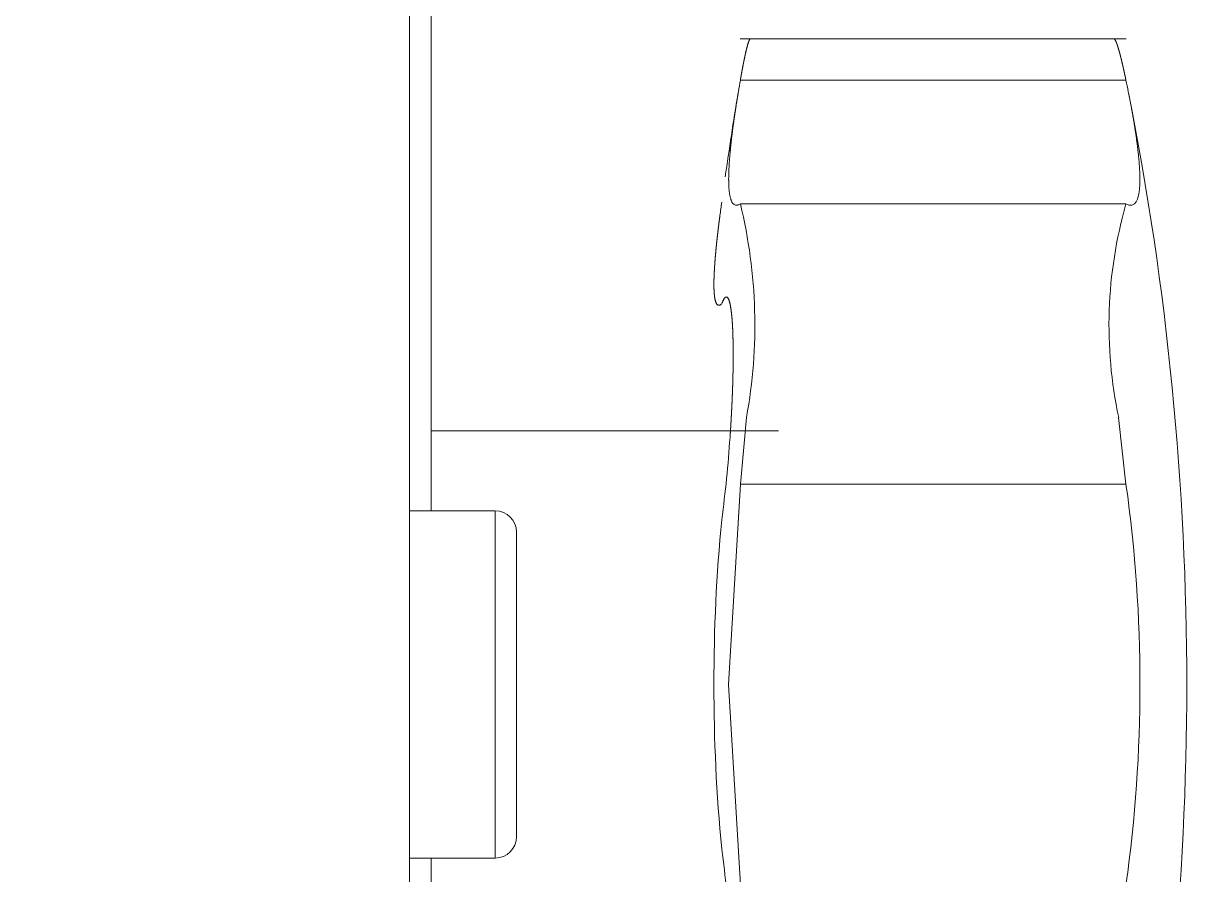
# Model space of a CAD drawing. Header units: millimetres. Extents: x 2179 to 48742, y 3478 to 161002.
# Drawn here: x 23041.54 to 23085.08, y 147825.65 to 147857.54 of the extents above; entities that cross this region are included whole.
import ezdxf

# ---------------------------------------------------------------- set-up
doc = ezdxf.new("R2010")
doc.units = ezdxf.units.MM
doc.layers.add('0-1', color=7, linetype='Continuous', lineweight=9)
doc.layers.add('2966-1_navrh dispozice stroju-HK_02_dwg-1', color=7, linetype='Continuous', lineweight=9, true_color=0x919191)

# ---------------------------------------------------------------- blocks, each defined once
blk = doc.blocks.new('2966-1_navrh dispozice stroju-HK_02_dwg_SE2255-903773-1NP _ stroje')
at = {"layer": '0-1'}
for p, q in [((-9812.67, -986.327), (-9812.67, -1000.772)), ((-9811.129, -986.339), (-9811.129, -1000.77)), ((-9806.494, -986.339), (-9806.494, -1000.77)), ((-9798.002, -999.346), (-9798.002, -1012.346)), ((-9810.621, -1000.856), (-9810.615, -1000.857))]:
    blk.add_line(p, q, dxfattribs=at)
at = {"layer": '0-1', "flags": 128}
for points in [[(-9778.509, -986.612), (-9781.002, -986.339), (-9781.002, -1000.77), (-9788.502, -1001.207), (-9796.002, -1000.77), (-9798.494, -1000.541)], [(-9796.002, -1000.77), (-9796.002, -986.339), (-9798.494, -986.612)]]:
    blk.add_lwpolyline(points, dxfattribs=at)
at = {"layer": '0-1'}
for centre, radius, start, end in [((-9788.502, -1097.796), 113.732, 78.76664, 101.23109), ((-9788.598, -1038.66), 52.843, 89.8961, 98.0546), ((-9788.401, -1038.593), 52.776, 81.9402, 90.1091), ((-9801.473, -1032.582), 47.241, 101.2593, 101.7951), ((-9801.946, -970.386), 16.588, 254.0862, 282.0093), ((-9801.958, -1019.457), 19.23, 79.6234, 103.6452), ((-9801.541, -945.934), 55.668, 260.082, 260.534), ((-9788.502, -867.658), 135.022, 260.57385, 261.90923), ((-9801.016, -1049.185), 48.139, 82.425, 86.1212), ((-9776.096, -1048.103), 47.053, 93.8361, 97.6177), ((-9798.723, -945.658), 56.356, 262.0032, 262.5204), ((-9788.595, -938.669), 63.09, 264.47402, 270.08426), ((-9788.407, -938.72), 63.039, 269.91348, 275.52823)]:
    blk.add_arc(centre, radius, start, end, dxfattribs=at)
for points, knots in [([(-9810.696, -986.251), (-9810.659, -986.243), (-9810.602, -986.232), (-9810.527, -986.217), (-9810.47, -986.206), (-9810.413, -986.195), (-9810.357, -986.185), (-9810.3, -986.174), (-9810.243, -986.163), (-9810.187, -986.153), (-9810.13, -986.142), (-9810.073, -986.132), (-9810.017, -986.121), (-9809.96, -986.111), (-9809.903, -986.101), (-9809.846, -986.091), (-9809.789, -986.081), (-9809.733, -986.071), (-9809.676, -986.062), (-9809.619, -986.052), (-9809.562, -986.042), (-9809.505, -986.033), (-9809.448, -986.024), (-9809.391, -986.015), (-9809.334, -986.006), (-9809.277, -985.997), (-9809.22, -985.988), (-9809.163, -985.979), (-9809.106, -985.971), (-9809.049, -985.963), (-9808.992, -985.954), (-9808.935, -985.946), (-9808.878, -985.938), (-9808.821, -985.931), (-9808.764, -985.923), (-9808.706, -985.916), (-9808.649, -985.909), (-9808.592, -985.902), (-9808.535, -985.895), (-9808.477, -985.888), (-9808.42, -985.882), (-9808.363, -985.875), (-9808.305, -985.87), (-9808.248, -985.864), (-9808.191, -985.858), (-9808.133, -985.853), (-9808.076, -985.848), (-9808.018, -985.844), (-9807.961, -985.839), (-9807.903, -985.835), (-9807.846, -985.832), (-9807.788, -985.828), (-9807.731, -985.825), (-9807.673, -985.823), (-9807.615, -985.821), (-9807.558, -985.819), (-9807.5, -985.818), (-9807.442, -985.818), (-9807.385, -985.818), (-9807.327, -985.819), (-9807.269, -985.82), (-9807.212, -985.822), (-9807.154, -985.825), (-9807.097, -985.83), (-9807.039, -985.835), (-9806.982, -985.841), (-9806.925, -985.849), (-9806.868, -985.859), (-9806.811, -985.87), (-9806.755, -985.884), (-9806.7, -985.901), (-9806.646, -985.922), (-9806.594, -985.947), (-9806.545, -985.978), (-9806.502, -986.016), (-9806.467, -986.062), (-9806.446, -986.117), (-9806.442, -986.175), (-9806.453, -986.252), (-9806.478, -986.304), (-9806.494, -986.339)], [0, 0, 0, 0, 0.025004, 0.037506, 0.050008, 0.06251, 0.075012, 0.087514, 0.100016, 0.112518, 0.12502, 0.137522, 0.150024, 0.162525, 0.175027, 0.187529, 0.200031, 0.212533, 0.225035, 0.237537, 0.250039, 0.262541, 0.275043, 0.287545, 0.300047, 0.312549, 0.325051, 0.337553, 0.350055, 0.362557, 0.375059, 0.387561, 0.400063, 0.412565, 0.425067, 0.437569, 0.450071, 0.462573, 0.475074, 0.487576, 0.500078, 0.51258, 0.525082, 0.537584, 0.550086, 0.562588, 0.57509, 0.587592, 0.600094, 0.612596, 0.625098, 0.6376, 0.650102, 0.662604, 0.675106, 0.687608, 0.70011, 0.712612, 0.725114, 0.737616, 0.750118, 0.76262, 0.775121, 0.787623, 0.800125, 0.812627, 0.825129, 0.83763, 0.850132, 0.862633, 0.875134, 0.887633, 0.90013, 0.912623, 0.925109, 0.937584, 0.950055, 0.962528, 0.97501, 1, 1, 1, 1]), ([(-9811.129, -986.339), (-9811.133, -986.34), (-9811.14, -986.341), (-9811.148, -986.343), (-9811.154, -986.344), (-9811.161, -986.346), (-9811.167, -986.347), (-9811.173, -986.348), (-9811.18, -986.35), (-9811.186, -986.351), (-9811.192, -986.352), (-9811.198, -986.354), (-9811.205, -986.355), (-9811.211, -986.356), (-9811.217, -986.358), (-9811.224, -986.359), (-9811.23, -986.36), (-9811.236, -986.362), (-9811.242, -986.363), (-9811.249, -986.364), (-9811.255, -986.366), (-9811.261, -986.367), (-9811.267, -986.368), (-9811.274, -986.37), (-9811.28, -986.371), (-9811.286, -986.372), (-9811.293, -986.374), (-9811.299, -986.375), (-9811.305, -986.376), (-9811.311, -986.378), (-9811.318, -986.379), (-9811.324, -986.38), (-9811.33, -986.382), (-9811.337, -986.383), (-9811.343, -986.384), (-9811.349, -986.386), (-9811.355, -986.387), (-9811.362, -986.388), (-9811.368, -986.39), (-9811.374, -986.391), (-9811.38, -986.393), (-9811.387, -986.394), (-9811.393, -986.395), (-9811.399, -986.397), (-9811.406, -986.398), (-9811.412, -986.399), (-9811.418, -986.401), (-9811.424, -986.402), (-9811.431, -986.404), (-9811.437, -986.405), (-9811.443, -986.406), (-9811.449, -986.408), (-9811.456, -986.409), (-9811.462, -986.41), (-9811.468, -986.412), (-9811.475, -986.413), (-9811.481, -986.415), (-9811.487, -986.416), (-9811.493, -986.417), (-9811.5, -986.419), (-9811.506, -986.42), (-9811.512, -986.422), (-9811.518, -986.423), (-9811.525, -986.424), (-9811.531, -986.426), (-9811.537, -986.427), (-9811.543, -986.429), (-9811.55, -986.43), (-9811.556, -986.431), (-9811.562, -986.433), (-9811.569, -986.434), (-9811.575, -986.436), (-9811.581, -986.437), (-9811.587, -986.438), (-9811.594, -986.44), (-9811.6, -986.441), (-9811.606, -986.443), (-9811.612, -986.444), (-9811.619, -986.446), (-9811.625, -986.447), (-9811.631, -986.448), (-9811.637, -986.45), (-9811.644, -986.451), (-9811.65, -986.453), (-9811.656, -986.454), (-9811.662, -986.456), (-9811.669, -986.457), (-9811.675, -986.458), (-9811.681, -986.46), (-9811.687, -986.461), (-9811.694, -986.463), (-9811.7, -986.464), (-9811.706, -986.466), (-9811.712, -986.467), (-9811.719, -986.469), (-9811.725, -986.47), (-9811.731, -986.471), (-9811.737, -986.473), (-9811.744, -986.474), (-9811.75, -986.476), (-9811.756, -986.477), (-9811.762, -986.479), (-9811.769, -986.48), (-9811.775, -986.482), (-9811.781, -986.483), (-9811.787, -986.485), (-9811.794, -986.486), (-9811.8, -986.488), (-9811.806, -986.489), (-9811.812, -986.491), (-9811.819, -986.492), (-9811.825, -986.494), (-9811.831, -986.495), (-9811.837, -986.497), (-9811.844, -986.498), (-9811.85, -986.5), (-9811.856, -986.501), (-9811.862, -986.503), (-9811.869, -986.504), (-9811.875, -986.506), (-9811.881, -986.507), (-9811.887, -986.509), (-9811.894, -986.51), (-9811.9, -986.512), (-9811.906, -986.513), (-9811.912, -986.515), (-9811.919, -986.516), (-9811.925, -986.518), (-9811.931, -986.519), (-9811.937, -986.521), (-9811.943, -986.522), (-9811.95, -986.524), (-9811.956, -986.526), (-9811.962, -986.527), (-9811.968, -986.529), (-9811.975, -986.53), (-9811.981, -986.532), (-9811.987, -986.533), (-9811.993, -986.535), (-9812, -986.537), (-9812.006, -986.538), (-9812.012, -986.54), (-9812.018, -986.541), (-9812.024, -986.543), (-9812.031, -986.544), (-9812.037, -986.546), (-9812.043, -986.548), (-9812.049, -986.549), (-9812.056, -986.551), (-9812.062, -986.552), (-9812.068, -986.554), (-9812.074, -986.556), (-9812.08, -986.557), (-9812.087, -986.559), (-9812.093, -986.561), (-9812.099, -986.562), (-9812.105, -986.564), (-9812.111, -986.565), (-9812.118, -986.567), (-9812.124, -986.569), (-9812.13, -986.57), (-9812.136, -986.572), (-9812.142, -986.574), (-9812.149, -986.575), (-9812.155, -986.577), (-9812.161, -986.579), (-9812.167, -986.58), (-9812.173, -986.582), (-9812.18, -986.584), (-9812.186, -986.586), (-9812.192, -986.587), (-9812.198, -986.589), (-9812.204, -986.591), (-9812.211, -986.592), (-9812.217, -986.594), (-9812.223, -986.596), (-9812.229, -986.598), (-9812.235, -986.599), (-9812.241, -986.601), (-9812.248, -986.603), (-9812.254, -986.605), (-9812.26, -986.606), (-9812.266, -986.608), (-9812.272, -986.61), (-9812.278, -986.612), (-9812.285, -986.614), (-9812.291, -986.615), (-9812.297, -986.617), (-9812.303, -986.619), (-9812.309, -986.621), (-9812.315, -986.623), (-9812.322, -986.625), (-9812.328, -986.626), (-9812.334, -986.628), (-9812.34, -986.63), (-9812.346, -986.632), (-9812.352, -986.634), (-9812.358, -986.636), (-9812.365, -986.638), (-9812.371, -986.64), (-9812.377, -986.642), (-9812.383, -986.643), (-9812.389, -986.645), (-9812.395, -986.647), (-9812.401, -986.649), (-9812.407, -986.651), (-9812.413, -986.653), (-9812.42, -986.655), (-9812.426, -986.657), (-9812.432, -986.659), (-9812.438, -986.661), (-9812.444, -986.664), (-9812.45, -986.666), (-9812.456, -986.668), (-9812.462, -986.67), (-9812.468, -986.672), (-9812.474, -986.674), (-9812.48, -986.676), (-9812.486, -986.678), (-9812.492, -986.681), (-9812.498, -986.683), (-9812.504, -986.685), (-9812.51, -986.687), (-9812.516, -986.69), (-9812.522, -986.692), (-9812.528, -986.694), (-9812.534, -986.697), (-9812.54, -986.699), (-9812.546, -986.702), (-9812.552, -986.704), (-9812.558, -986.706), (-9812.564, -986.709), (-9812.57, -986.712), (-9812.576, -986.714), (-9812.581, -986.717), (-9812.587, -986.72), (-9812.593, -986.722), (-9812.599, -986.725), (-9812.605, -986.728), (-9812.61, -986.731), (-9812.616, -986.734), (-9812.622, -986.737), (-9812.627, -986.741), (-9812.633, -986.744), (-9812.638, -986.747), (-9812.643, -986.751), (-9812.648, -986.755), (-9812.653, -986.759), (-9812.658, -986.763), (-9812.662, -986.768), (-9812.667, -986.775), (-9812.67, -986.781), (-9812.67, -986.786)], [0, 0, 0, 0, 0.007937, 0.011905, 0.015873, 0.019842, 0.02381, 0.027779, 0.031747, 0.035715, 0.039684, 0.043652, 0.04762, 0.051589, 0.055557, 0.059526, 0.063494, 0.067462, 0.071431, 0.075399, 0.079367, 0.083336, 0.087304, 0.091272, 0.095241, 0.099209, 0.103178, 0.107146, 0.111114, 0.115083, 0.119051, 0.123019, 0.126988, 0.130956, 0.134925, 0.138893, 0.142861, 0.14683, 0.150798, 0.154766, 0.158735, 0.162703, 0.166671, 0.17064, 0.174608, 0.178577, 0.182545, 0.186513, 0.190482, 0.19445, 0.198418, 0.202387, 0.206355, 0.210323, 0.214292, 0.21826, 0.222229, 0.226197, 0.230165, 0.234134, 0.238102, 0.24207, 0.246039, 0.250007, 0.253976, 0.257944, 0.261912, 0.265881, 0.269849, 0.273817, 0.277786, 0.281754, 0.285722, 0.289691, 0.293659, 0.297628, 0.301596, 0.305564, 0.309533, 0.313501, 0.317469, 0.321438, 0.325406, 0.329375, 0.333343, 0.337311, 0.34128, 0.345248, 0.349216, 0.353185, 0.357153, 0.361121, 0.36509, 0.369058, 0.373027, 0.376995, 0.380963, 0.384932, 0.3889, 0.392868, 0.396837, 0.400805, 0.404774, 0.408742, 0.41271, 0.416679, 0.420647, 0.424615, 0.428584, 0.432552, 0.43652, 0.440489, 0.444457, 0.448426, 0.452394, 0.456362, 0.460331, 0.464299, 0.468267, 0.472236, 0.476204, 0.480173, 0.484141, 0.488109, 0.492078, 0.496046, 0.500014, 0.503983, 0.507951, 0.511919, 0.515888, 0.519856, 0.523825, 0.527793, 0.531761, 0.53573, 0.539698, 0.543666, 0.547635, 0.551603, 0.555572, 0.55954, 0.563508, 0.567477, 0.571445, 0.575413, 0.579382, 0.58335, 0.587318, 0.591287, 0.595255, 0.599224, 0.603192, 0.60716, 0.611129, 0.615097, 0.619065, 0.623034, 0.627002, 0.630971, 0.634939, 0.638907, 0.642876, 0.646844, 0.650812, 0.654781, 0.658749, 0.662717, 0.666686, 0.670654, 0.674623, 0.678591, 0.682559, 0.686528, 0.690496, 0.694464, 0.698433, 0.702401, 0.70637, 0.710338, 0.714306, 0.718275, 0.722243, 0.726211, 0.73018, 0.734148, 0.738116, 0.742085, 0.746053, 0.750022, 0.75399, 0.757958, 0.761927, 0.765895, 0.769863, 0.773832, 0.7778, 0.781768, 0.785737, 0.789705, 0.793674, 0.797642, 0.80161, 0.805579, 0.809547, 0.813515, 0.817484, 0.821452, 0.825421, 0.829389, 0.833357, 0.837326, 0.841294, 0.845262, 0.849231, 0.853199, 0.857168, 0.861136, 0.865104, 0.869073, 0.873041, 0.877009, 0.880978, 0.884946, 0.888914, 0.892883, 0.896851, 0.90082, 0.904788, 0.908756, 0.912725, 0.916693, 0.920661, 0.92463, 0.928598, 0.932566, 0.936535, 0.940503, 0.944472, 0.94844, 0.952408, 0.956377, 0.960345, 0.964313, 0.968282, 0.97225, 0.976218, 0.980186, 0.984153, 0.98812, 0.992085, 1, 1, 1, 1]), ([(-9812.67, -1000.396), (-9812.669, -1000.404), (-9812.66, -1000.413), (-9812.648, -1000.422), (-9812.638, -1000.428), (-9812.628, -1000.434), (-9812.617, -1000.439), (-9812.607, -1000.443), (-9812.596, -1000.448), (-9812.585, -1000.452), (-9812.574, -1000.456), (-9812.563, -1000.46), (-9812.552, -1000.464), (-9812.541, -1000.468), (-9812.53, -1000.472), (-9812.519, -1000.475), (-9812.508, -1000.479), (-9812.497, -1000.482), (-9812.486, -1000.486), (-9812.475, -1000.489), (-9812.463, -1000.493), (-9812.452, -1000.496), (-9812.441, -1000.499), (-9812.43, -1000.502), (-9812.419, -1000.505), (-9812.407, -1000.508), (-9812.396, -1000.511), (-9812.385, -1000.514), (-9812.374, -1000.517), (-9812.362, -1000.52), (-9812.351, -1000.523), (-9812.34, -1000.526), (-9812.328, -1000.529), (-9812.317, -1000.532), (-9812.306, -1000.535), (-9812.295, -1000.538), (-9812.283, -1000.54), (-9812.272, -1000.543), (-9812.261, -1000.546), (-9812.249, -1000.549), (-9812.238, -1000.551), (-9812.227, -1000.554), (-9812.215, -1000.557), (-9812.204, -1000.559), (-9812.193, -1000.562), (-9812.181, -1000.565), (-9812.17, -1000.567), (-9812.158, -1000.57), (-9812.147, -1000.572), (-9812.136, -1000.575), (-9812.124, -1000.577), (-9812.113, -1000.58), (-9812.102, -1000.582), (-9812.09, -1000.585), (-9812.079, -1000.587), (-9812.067, -1000.59), (-9812.056, -1000.592), (-9812.045, -1000.595), (-9812.033, -1000.597), (-9812.022, -1000.6), (-9812.011, -1000.602), (-9811.999, -1000.605), (-9811.988, -1000.607), (-9811.976, -1000.609), (-9811.965, -1000.612), (-9811.954, -1000.614), (-9811.942, -1000.617), (-9811.931, -1000.619), (-9811.919, -1000.621), (-9811.908, -1000.624), (-9811.896, -1000.626), (-9811.885, -1000.628), (-9811.874, -1000.631), (-9811.862, -1000.633), (-9811.851, -1000.635), (-9811.839, -1000.637), (-9811.828, -1000.64), (-9811.817, -1000.642), (-9811.805, -1000.644), (-9811.794, -1000.647), (-9811.782, -1000.649), (-9811.771, -1000.651), (-9811.759, -1000.653), (-9811.748, -1000.656), (-9811.737, -1000.658), (-9811.725, -1000.66), (-9811.714, -1000.662), (-9811.702, -1000.665), (-9811.691, -1000.667), (-9811.679, -1000.669), (-9811.668, -1000.671), (-9811.656, -1000.673), (-9811.645, -1000.676), (-9811.634, -1000.678), (-9811.622, -1000.68), (-9811.611, -1000.682), (-9811.599, -1000.684), (-9811.588, -1000.687), (-9811.576, -1000.689), (-9811.565, -1000.691), (-9811.553, -1000.693), (-9811.542, -1000.695), (-9811.531, -1000.697), (-9811.519, -1000.699), (-9811.508, -1000.702), (-9811.496, -1000.704), (-9811.485, -1000.706), (-9811.473, -1000.708), (-9811.462, -1000.71), (-9811.45, -1000.712), (-9811.439, -1000.714), (-9811.427, -1000.716), (-9811.416, -1000.718), (-9811.405, -1000.721), (-9811.393, -1000.723), (-9811.382, -1000.725), (-9811.37, -1000.727), (-9811.359, -1000.729), (-9811.347, -1000.731), (-9811.336, -1000.733), (-9811.324, -1000.735), (-9811.313, -1000.737), (-9811.301, -1000.739), (-9811.29, -1000.741), (-9811.278, -1000.743), (-9811.267, -1000.745), (-9811.255, -1000.747), (-9811.244, -1000.749), (-9811.233, -1000.751), (-9811.221, -1000.753), (-9811.21, -1000.756), (-9811.198, -1000.758), (-9811.187, -1000.76), (-9811.175, -1000.762), (-9811.164, -1000.764), (-9811.148, -1000.766), (-9811.137, -1000.768), (-9811.129, -1000.77)], [0, 0, 0, 0, 0.014491, 0.021787, 0.029086, 0.036386, 0.043686, 0.050987, 0.058287, 0.065587, 0.072887, 0.080187, 0.087488, 0.094788, 0.102088, 0.109388, 0.116688, 0.123988, 0.131288, 0.138588, 0.145889, 0.153189, 0.160489, 0.167789, 0.175089, 0.182389, 0.189689, 0.196989, 0.204289, 0.21159, 0.21889, 0.22619, 0.23349, 0.24079, 0.24809, 0.25539, 0.26269, 0.26999, 0.277291, 0.284591, 0.291891, 0.299191, 0.306491, 0.313791, 0.321091, 0.328391, 0.335691, 0.342991, 0.350292, 0.357592, 0.364892, 0.372192, 0.379492, 0.386792, 0.394092, 0.401392, 0.408692, 0.415992, 0.423292, 0.430593, 0.437893, 0.445193, 0.452493, 0.459793, 0.467093, 0.474393, 0.481693, 0.488993, 0.496293, 0.503594, 0.510894, 0.518194, 0.525494, 0.532794, 0.540094, 0.547394, 0.554694, 0.561994, 0.569294, 0.576595, 0.583895, 0.591195, 0.598495, 0.605795, 0.613095, 0.620395, 0.627695, 0.634995, 0.642295, 0.649595, 0.656896, 0.664196, 0.671496, 0.678796, 0.686096, 0.693396, 0.700696, 0.707996, 0.715296, 0.722596, 0.729897, 0.737197, 0.744497, 0.751797, 0.759097, 0.766397, 0.773697, 0.780997, 0.788297, 0.795597, 0.802897, 0.810198, 0.817498, 0.824798, 0.832098, 0.839398, 0.846698, 0.853998, 0.861298, 0.868598, 0.875898, 0.883199, 0.890499, 0.897799, 0.905099, 0.912399, 0.919699, 0.926999, 0.934299, 0.941599, 0.948899, 0.956199, 0.9635, 0.9708, 0.9781, 0.9854, 1, 1, 1, 1]), ([(-9806.494, -1000.77), (-9806.479, -1000.795), (-9806.458, -1000.834), (-9806.445, -1000.891), (-9806.444, -1000.935), (-9806.456, -1000.977), (-9806.479, -1001.015), (-9806.51, -1001.046), (-9806.546, -1001.072), (-9806.584, -1001.093), (-9806.624, -1001.11), (-9806.665, -1001.125), (-9806.707, -1001.138), (-9806.749, -1001.149), (-9806.792, -1001.158), (-9806.835, -1001.166), (-9806.878, -1001.173), (-9806.921, -1001.179), (-9806.964, -1001.185), (-9807.008, -1001.189), (-9807.051, -1001.193), (-9807.095, -1001.196), (-9807.138, -1001.199), (-9807.182, -1001.201), (-9807.226, -1001.203), (-9807.269, -1001.205), (-9807.313, -1001.206), (-9807.357, -1001.206), (-9807.4, -1001.207), (-9807.444, -1001.207), (-9807.488, -1001.206), (-9807.531, -1001.206), (-9807.575, -1001.205), (-9807.619, -1001.204), (-9807.662, -1001.203), (-9807.706, -1001.201), (-9807.75, -1001.199), (-9807.793, -1001.197), (-9807.837, -1001.195), (-9807.881, -1001.193), (-9807.924, -1001.191), (-9807.968, -1001.188), (-9808.011, -1001.185), (-9808.055, -1001.182), (-9808.098, -1001.179), (-9808.142, -1001.176), (-9808.186, -1001.173), (-9808.229, -1001.169), (-9808.273, -1001.166), (-9808.316, -1001.162), (-9808.36, -1001.158), (-9808.403, -1001.155), (-9808.447, -1001.15), (-9808.49, -1001.146), (-9808.534, -1001.142), (-9808.577, -1001.138), (-9808.621, -1001.133), (-9808.664, -1001.129), (-9808.707, -1001.124), (-9808.751, -1001.12), (-9808.794, -1001.115), (-9808.838, -1001.11), (-9808.881, -1001.105), (-9808.924, -1001.1), (-9808.968, -1001.095), (-9809.011, -1001.09), (-9809.054, -1001.084), (-9809.098, -1001.079), (-9809.141, -1001.074), (-9809.185, -1001.068), (-9809.228, -1001.063), (-9809.271, -1001.057), (-9809.314, -1001.052), (-9809.358, -1001.046), (-9809.401, -1001.04), (-9809.444, -1001.034), (-9809.488, -1001.028), (-9809.531, -1001.022), (-9809.574, -1001.016), (-9809.617, -1001.01), (-9809.661, -1001.004), (-9809.704, -1000.998), (-9809.747, -1000.992), (-9809.79, -1000.986), (-9809.834, -1000.979), (-9809.877, -1000.973), (-9809.92, -1000.967), (-9809.963, -1000.96), (-9810.006, -1000.954), (-9810.05, -1000.947), (-9810.093, -1000.94), (-9810.136, -1000.934), (-9810.179, -1000.927), (-9810.222, -1000.92), (-9810.265, -1000.914), (-9810.308, -1000.907), (-9810.352, -1000.9), (-9810.395, -1000.893), (-9810.438, -1000.886), (-9810.481, -1000.879), (-9810.524, -1000.872), (-9810.567, -1000.865), (-9810.625, -1000.856), (-9810.668, -1000.849), (-9810.696, -1000.844)], [0, 0, 0, 0, 0.019222, 0.028824, 0.038419, 0.04801, 0.057604, 0.067206, 0.076814, 0.086427, 0.096041, 0.105656, 0.115272, 0.124888, 0.134505, 0.144121, 0.153738, 0.163354, 0.172971, 0.182587, 0.192204, 0.201821, 0.211437, 0.221054, 0.23067, 0.240287, 0.249904, 0.25952, 0.269137, 0.278753, 0.28837, 0.297987, 0.307603, 0.31722, 0.326837, 0.336453, 0.34607, 0.355686, 0.365303, 0.37492, 0.384536, 0.394153, 0.40377, 0.413386, 0.423003, 0.432619, 0.442236, 0.451853, 0.461469, 0.471086, 0.480702, 0.490319, 0.499936, 0.509552, 0.519169, 0.528786, 0.538402, 0.548019, 0.557635, 0.567252, 0.576869, 0.586485, 0.596102, 0.605719, 0.615335, 0.624952, 0.634568, 0.644185, 0.653802, 0.663418, 0.673035, 0.682652, 0.692268, 0.701885, 0.711501, 0.721118, 0.730735, 0.740351, 0.749968, 0.759585, 0.769201, 0.778818, 0.788434, 0.798051, 0.807668, 0.817284, 0.826901, 0.836517, 0.846134, 0.855751, 0.865367, 0.874984, 0.884601, 0.894217, 0.903834, 0.91345, 0.923067, 0.932684, 0.9423, 0.951917, 0.961534, 0.97115, 0.980767, 1, 1, 1, 1]), ([(-9797.759, -1001.156), (-9797.774, -1001.155), (-9797.796, -1001.153), (-9797.826, -1001.151), (-9797.848, -1001.15), (-9797.87, -1001.148), (-9797.892, -1001.147), (-9797.914, -1001.145), (-9797.936, -1001.144), (-9797.958, -1001.142), (-9797.981, -1001.141), (-9798.003, -1001.139), (-9798.025, -1001.138), (-9798.047, -1001.136), (-9798.069, -1001.135), (-9798.091, -1001.134), (-9798.113, -1001.132), (-9798.135, -1001.131), (-9798.158, -1001.13), (-9798.18, -1001.128), (-9798.202, -1001.127), (-9798.224, -1001.125), (-9798.246, -1001.124), (-9798.268, -1001.123), (-9798.29, -1001.121), (-9798.312, -1001.12), (-9798.335, -1001.119), (-9798.357, -1001.118), (-9798.379, -1001.116), (-9798.401, -1001.115), (-9798.423, -1001.114), (-9798.445, -1001.112), (-9798.467, -1001.111), (-9798.49, -1001.11), (-9798.512, -1001.109), (-9798.534, -1001.108), (-9798.556, -1001.106), (-9798.578, -1001.105), (-9798.6, -1001.104), (-9798.622, -1001.103), (-9798.644, -1001.102), (-9798.667, -1001.1), (-9798.689, -1001.099), (-9798.711, -1001.098), (-9798.733, -1001.097), (-9798.755, -1001.096), (-9798.777, -1001.095), (-9798.799, -1001.094), (-9798.822, -1001.092), (-9798.844, -1001.091), (-9798.866, -1001.09), (-9798.888, -1001.089), (-9798.91, -1001.088), (-9798.932, -1001.087), (-9798.954, -1001.086), (-9798.977, -1001.085), (-9798.999, -1001.084), (-9799.021, -1001.083), (-9799.043, -1001.082), (-9799.065, -1001.081), (-9799.087, -1001.08), (-9799.11, -1001.079), (-9799.132, -1001.078), (-9799.154, -1001.077), (-9799.176, -1001.076), (-9799.198, -1001.075), (-9799.22, -1001.074), (-9799.242, -1001.073), (-9799.265, -1001.072), (-9799.287, -1001.071), (-9799.309, -1001.071), (-9799.331, -1001.07), (-9799.353, -1001.069), (-9799.375, -1001.068), (-9799.397, -1001.067), (-9799.42, -1001.066), (-9799.442, -1001.065), (-9799.464, -1001.065), (-9799.486, -1001.064), (-9799.508, -1001.063), (-9799.53, -1001.062), (-9799.553, -1001.061), (-9799.575, -1001.061), (-9799.597, -1001.06), (-9799.619, -1001.059), (-9799.641, -1001.058), (-9799.663, -1001.058), (-9799.686, -1001.057), (-9799.708, -1001.056), (-9799.73, -1001.056), (-9799.752, -1001.055), (-9799.774, -1001.054), (-9799.796, -1001.054), (-9799.818, -1001.053), (-9799.841, -1001.052), (-9799.863, -1001.052), (-9799.885, -1001.051), (-9799.907, -1001.051), (-9799.929, -1001.05), (-9799.951, -1001.049), (-9799.974, -1001.049), (-9799.996, -1001.048), (-9800.018, -1001.048), (-9800.04, -1001.047), (-9800.062, -1001.047), (-9800.084, -1001.046), (-9800.107, -1001.046), (-9800.129, -1001.045), (-9800.151, -1001.045), (-9800.173, -1001.044), (-9800.195, -1001.044), (-9800.217, -1001.044), (-9800.24, -1001.043), (-9800.262, -1001.043), (-9800.284, -1001.042), (-9800.306, -1001.042), (-9800.328, -1001.042), (-9800.35, -1001.041), (-9800.373, -1001.041), (-9800.395, -1001.041), (-9800.417, -1001.04), (-9800.439, -1001.04), (-9800.461, -1001.04), (-9800.483, -1001.039), (-9800.506, -1001.039), (-9800.528, -1001.039), (-9800.55, -1001.039), (-9800.572, -1001.039), (-9800.594, -1001.038), (-9800.616, -1001.038), (-9800.639, -1001.038), (-9800.661, -1001.038), (-9800.683, -1001.038), (-9800.705, -1001.038), (-9800.727, -1001.038), (-9800.749, -1001.038), (-9800.772, -1001.038), (-9800.794, -1001.037), (-9800.816, -1001.037), (-9800.838, -1001.037), (-9800.86, -1001.037), (-9800.882, -1001.037), (-9800.905, -1001.037), (-9800.927, -1001.038), (-9800.949, -1001.038), (-9800.971, -1001.038), (-9800.993, -1001.038), (-9801.016, -1001.038), (-9801.038, -1001.038), (-9801.06, -1001.038), (-9801.082, -1001.038), (-9801.104, -1001.039), (-9801.126, -1001.039), (-9801.149, -1001.039), (-9801.171, -1001.039), (-9801.193, -1001.04), (-9801.215, -1001.04), (-9801.237, -1001.04), (-9801.259, -1001.041), (-9801.282, -1001.041), (-9801.304, -1001.041), (-9801.326, -1001.042), (-9801.348, -1001.042), (-9801.37, -1001.043), (-9801.392, -1001.043), (-9801.415, -1001.044), (-9801.437, -1001.044), (-9801.459, -1001.045), (-9801.481, -1001.045), (-9801.503, -1001.046), (-9801.525, -1001.047), (-9801.547, -1001.047), (-9801.57, -1001.048), (-9801.592, -1001.049), (-9801.614, -1001.049), (-9801.636, -1001.05), (-9801.658, -1001.051), (-9801.68, -1001.052), (-9801.703, -1001.053), (-9801.725, -1001.053), (-9801.747, -1001.054), (-9801.769, -1001.055), (-9801.791, -1001.056), (-9801.813, -1001.057), (-9801.835, -1001.058), (-9801.858, -1001.059), (-9801.88, -1001.061), (-9801.902, -1001.062), (-9801.924, -1001.063), (-9801.946, -1001.064), (-9801.968, -1001.065), (-9801.99, -1001.067), (-9802.013, -1001.068), (-9802.035, -1001.069), (-9802.057, -1001.071), (-9802.079, -1001.072), (-9802.101, -1001.074), (-9802.123, -1001.076), (-9802.145, -1001.077), (-9802.167, -1001.079), (-9802.189, -1001.081), (-9802.212, -1001.083), (-9802.234, -1001.084), (-9802.256, -1001.086), (-9802.278, -1001.088), (-9802.3, -1001.09), (-9802.322, -1001.093), (-9802.344, -1001.095), (-9802.366, -1001.097), (-9802.388, -1001.099), (-9802.41, -1001.102), (-9802.432, -1001.104), (-9802.454, -1001.107), (-9802.476, -1001.11), (-9802.498, -1001.113), (-9802.52, -1001.116), (-9802.542, -1001.119), (-9802.564, -1001.122), (-9802.586, -1001.125), (-9802.608, -1001.128), (-9802.63, -1001.132), (-9802.652, -1001.136), (-9802.673, -1001.14), (-9802.695, -1001.144), (-9802.717, -1001.148), (-9802.739, -1001.153), (-9802.76, -1001.158), (-9802.782, -1001.163), (-9802.803, -1001.168), (-9802.825, -1001.174), (-9802.846, -1001.18), (-9802.867, -1001.187), (-9802.888, -1001.194), (-9802.909, -1001.202), (-9802.929, -1001.211), (-9802.949, -1001.221), (-9802.968, -1001.232), (-9802.986, -1001.246), (-9803.001, -1001.262), (-9803.01, -1001.283), (-9803.009, -1001.306), (-9802.999, -1001.326), (-9802.985, -1001.343), (-9802.969, -1001.358), (-9802.951, -1001.371), (-9802.933, -1001.384), (-9802.914, -1001.395), (-9802.894, -1001.405), (-9802.874, -1001.415), (-9802.854, -1001.424), (-9802.833, -1001.433), (-9802.813, -1001.441), (-9802.785, -1001.452), (-9802.765, -1001.46), (-9802.751, -1001.466)], [0, 0, 0, 0, 0.007875, 0.011812, 0.01575, 0.019687, 0.023624, 0.027562, 0.031499, 0.035437, 0.039374, 0.043311, 0.047249, 0.051186, 0.055124, 0.059061, 0.062998, 0.066936, 0.070873, 0.07481, 0.078748, 0.082685, 0.086623, 0.09056, 0.094497, 0.098435, 0.102372, 0.10631, 0.110247, 0.114184, 0.118122, 0.122059, 0.125997, 0.129934, 0.133871, 0.137809, 0.141746, 0.145684, 0.149621, 0.153558, 0.157496, 0.161433, 0.165371, 0.169308, 0.173245, 0.177183, 0.18112, 0.185057, 0.188995, 0.192932, 0.19687, 0.200807, 0.204744, 0.208682, 0.212619, 0.216557, 0.220494, 0.224431, 0.228369, 0.232306, 0.236244, 0.240181, 0.244118, 0.248056, 0.251993, 0.255931, 0.259868, 0.263805, 0.267743, 0.27168, 0.275618, 0.279555, 0.283492, 0.28743, 0.291367, 0.295304, 0.299242, 0.303179, 0.307117, 0.311054, 0.314991, 0.318929, 0.322866, 0.326804, 0.330741, 0.334678, 0.338616, 0.342553, 0.346491, 0.350428, 0.354365, 0.358303, 0.36224, 0.366178, 0.370115, 0.374052, 0.37799, 0.381927, 0.385865, 0.389802, 0.393739, 0.397677, 0.401614, 0.405551, 0.409489, 0.413426, 0.417364, 0.421301, 0.425238, 0.429176, 0.433113, 0.437051, 0.440988, 0.444925, 0.448863, 0.4528, 0.456738, 0.460675, 0.464612, 0.46855, 0.472487, 0.476425, 0.480362, 0.484299, 0.488237, 0.492174, 0.496112, 0.500049, 0.503986, 0.507924, 0.511861, 0.515798, 0.519736, 0.523673, 0.527611, 0.531548, 0.535485, 0.539423, 0.54336, 0.547298, 0.551235, 0.555172, 0.55911, 0.563047, 0.566985, 0.570922, 0.574859, 0.578797, 0.582734, 0.586672, 0.590609, 0.594546, 0.598484, 0.602421, 0.606359, 0.610296, 0.614233, 0.618171, 0.622108, 0.626046, 0.629983, 0.63392, 0.637858, 0.641795, 0.645732, 0.64967, 0.653607, 0.657545, 0.661482, 0.665419, 0.669357, 0.673294, 0.677232, 0.681169, 0.685106, 0.689044, 0.692981, 0.696919, 0.700856, 0.704793, 0.708731, 0.712668, 0.716606, 0.720543, 0.72448, 0.728418, 0.732355, 0.736293, 0.74023, 0.744167, 0.748105, 0.752042, 0.755979, 0.759917, 0.763854, 0.767792, 0.771729, 0.775666, 0.779604, 0.783541, 0.787479, 0.791416, 0.795353, 0.799291, 0.803228, 0.807166, 0.811103, 0.81504, 0.818978, 0.822915, 0.826853, 0.83079, 0.834727, 0.838665, 0.842602, 0.84654, 0.850477, 0.854414, 0.858352, 0.862289, 0.866226, 0.870164, 0.874101, 0.878039, 0.881976, 0.885913, 0.889851, 0.893788, 0.897725, 0.901663, 0.9056, 0.909537, 0.913475, 0.917412, 0.921349, 0.925285, 0.929221, 0.933154, 0.937079, 0.940995, 0.944908, 0.948827, 0.952757, 0.956691, 0.960628, 0.964564, 0.968501, 0.972439, 0.976376, 0.980313, 0.98425, 0.988188, 0.992125, 1, 1, 1, 1]), ([(-9806.059, -1001.534), (-9806.043, -1001.536), (-9806.02, -1001.539), (-9805.988, -1001.543), (-9805.964, -1001.546), (-9805.941, -1001.549), (-9805.917, -1001.552), (-9805.893, -1001.555), (-9805.869, -1001.558), (-9805.846, -1001.562), (-9805.822, -1001.565), (-9805.798, -1001.568), (-9805.775, -1001.57), (-9805.751, -1001.573), (-9805.727, -1001.576), (-9805.704, -1001.579), (-9805.68, -1001.582), (-9805.656, -1001.585), (-9805.632, -1001.588), (-9805.609, -1001.591), (-9805.585, -1001.594), (-9805.561, -1001.597), (-9805.538, -1001.599), (-9805.514, -1001.602), (-9805.49, -1001.605), (-9805.466, -1001.608), (-9805.443, -1001.611), (-9805.419, -1001.613), (-9805.395, -1001.616), (-9805.371, -1001.619), (-9805.348, -1001.622), (-9805.324, -1001.624), (-9805.3, -1001.627), (-9805.277, -1001.63), (-9805.253, -1001.632), (-9805.229, -1001.635), (-9805.205, -1001.638), (-9805.182, -1001.64), (-9805.158, -1001.643), (-9805.134, -1001.646), (-9805.11, -1001.648), (-9805.087, -1001.651), (-9805.063, -1001.653), (-9805.039, -1001.656), (-9805.015, -1001.658), (-9804.992, -1001.661), (-9804.968, -1001.663), (-9804.944, -1001.666), (-9804.92, -1001.668), (-9804.897, -1001.67), (-9804.873, -1001.673), (-9804.849, -1001.675), (-9804.825, -1001.677), (-9804.801, -1001.68), (-9804.778, -1001.682), (-9804.754, -1001.684), (-9804.73, -1001.687), (-9804.706, -1001.689), (-9804.683, -1001.691), (-9804.659, -1001.693), (-9804.635, -1001.695), (-9804.611, -1001.697), (-9804.587, -1001.7), (-9804.564, -1001.702), (-9804.54, -1001.704), (-9804.516, -1001.706), (-9804.492, -1001.708), (-9804.468, -1001.71), (-9804.445, -1001.712), (-9804.421, -1001.714), (-9804.397, -1001.716), (-9804.373, -1001.717), (-9804.349, -1001.719), (-9804.325, -1001.721), (-9804.302, -1001.723), (-9804.278, -1001.725), (-9804.254, -1001.726), (-9804.23, -1001.728), (-9804.206, -1001.73), (-9804.183, -1001.731), (-9804.159, -1001.733), (-9804.135, -1001.735), (-9804.111, -1001.736), (-9804.087, -1001.738), (-9804.063, -1001.739), (-9804.039, -1001.74), (-9804.016, -1001.742), (-9803.992, -1001.743), (-9803.968, -1001.744), (-9803.944, -1001.746), (-9803.92, -1001.747), (-9803.896, -1001.748), (-9803.873, -1001.749), (-9803.849, -1001.75), (-9803.825, -1001.751), (-9803.801, -1001.752), (-9803.777, -1001.753), (-9803.753, -1001.754), (-9803.729, -1001.754), (-9803.705, -1001.755), (-9803.682, -1001.756), (-9803.658, -1001.756), (-9803.634, -1001.757), (-9803.61, -1001.757), (-9803.586, -1001.758), (-9803.562, -1001.758), (-9803.538, -1001.758), (-9803.514, -1001.759), (-9803.49, -1001.759), (-9803.467, -1001.759), (-9803.443, -1001.759), (-9803.419, -1001.758), (-9803.395, -1001.758), (-9803.371, -1001.758), (-9803.347, -1001.757), (-9803.323, -1001.757), (-9803.299, -1001.756), (-9803.276, -1001.755), (-9803.252, -1001.754), (-9803.228, -1001.753), (-9803.204, -1001.751), (-9803.18, -1001.75), (-9803.156, -1001.748), (-9803.132, -1001.746), (-9803.109, -1001.744), (-9803.085, -1001.742), (-9803.061, -1001.74), (-9803.037, -1001.737), (-9803.014, -1001.734), (-9802.99, -1001.73), (-9802.966, -1001.726), (-9802.943, -1001.722), (-9802.92, -1001.718), (-9802.896, -1001.712), (-9802.873, -1001.707), (-9802.85, -1001.7), (-9802.827, -1001.693), (-9802.805, -1001.685), (-9802.783, -1001.675), (-9802.762, -1001.664), (-9802.742, -1001.651), (-9802.724, -1001.635), (-9802.709, -1001.616), (-9802.699, -1001.594), (-9802.697, -1001.57), (-9802.7, -1001.546), (-9802.71, -1001.524), (-9802.726, -1001.497), (-9802.741, -1001.478), (-9802.751, -1001.466)], [0, 0, 0, 0, 0.013424, 0.020136, 0.026848, 0.03356, 0.040272, 0.046984, 0.053697, 0.060409, 0.067121, 0.073833, 0.080545, 0.087257, 0.093969, 0.100681, 0.107393, 0.114105, 0.120817, 0.127529, 0.134241, 0.140953, 0.147665, 0.154378, 0.16109, 0.167802, 0.174514, 0.181226, 0.187938, 0.19465, 0.201362, 0.208074, 0.214786, 0.221498, 0.22821, 0.234922, 0.241634, 0.248346, 0.255059, 0.261771, 0.268483, 0.275195, 0.281907, 0.288619, 0.295331, 0.302043, 0.308755, 0.315467, 0.322179, 0.328891, 0.335603, 0.342315, 0.349027, 0.35574, 0.362452, 0.369164, 0.375876, 0.382588, 0.3893, 0.396012, 0.402724, 0.409436, 0.416148, 0.42286, 0.429572, 0.436284, 0.442996, 0.449708, 0.456421, 0.463133, 0.469845, 0.476557, 0.483269, 0.489981, 0.496693, 0.503405, 0.510117, 0.516829, 0.523541, 0.530253, 0.536965, 0.543677, 0.550389, 0.557102, 0.563814, 0.570526, 0.577238, 0.58395, 0.590662, 0.597374, 0.604086, 0.610798, 0.61751, 0.624222, 0.630934, 0.637646, 0.644358, 0.65107, 0.657783, 0.664495, 0.671207, 0.677919, 0.684631, 0.691343, 0.698055, 0.704767, 0.711479, 0.718191, 0.724903, 0.731615, 0.738327, 0.745039, 0.751752, 0.758464, 0.765176, 0.771888, 0.7786, 0.785312, 0.792024, 0.798736, 0.805448, 0.81216, 0.818872, 0.825584, 0.832296, 0.839008, 0.84572, 0.852432, 0.859144, 0.865857, 0.872569, 0.879281, 0.885993, 0.892705, 0.899416, 0.906128, 0.91284, 0.919551, 0.926262, 0.932973, 0.939681, 0.946385, 0.953084, 0.959779, 0.966472, 0.973168, 0.97987, 0.986577, 1, 1, 1, 1])]:
    blk.add_open_spline(points, degree=3, knots=knots, dxfattribs=at)
blk = doc.blocks.new('2966-1_navrh dispozice stroju-HK_02_dwg_SE2252-903776-1NP _ stroje')
at = {"layer": '0-1'}
for p, q in [((-9838.502, -1012.346), (-9795.002, -1012.346)), ((-9782.002, -1012.346), (-9738.502, -1012.346))]:
    blk.add_line(p, q, dxfattribs=at)
blk = doc.blocks.new('2966-1_navrh dispozice stroju-HK_02_dwg_SE2251-903777-1NP _ stroje')
blk.add_blockref('2966-1_navrh dispozice stroju-HK_02_dwg_SE2252-903776-1NP _ stroje', (0, 0))
blk = doc.blocks.new('2966-1_navrh dispozice stroju-HK_02_dwg_SE2241-903787-1NP _ stroje')
at = {"layer": '0-1', "flags": 128}
blk.add_lwpolyline([(-9838.502, -1029.746), (-9838.502, -1013.146), (-9738.502, -1013.146), (-9738.502, -1029.746)], dxfattribs=at)
blk = doc.blocks.new('2966-1_navrh dispozice stroju-HK_02_dwg_SE2240-903788-1NP _ stroje')
at = {"layer": '0-1'}
for p, q in [((-9782.802, -1009.146), (-9794.202, -1009.146)), ((-9792.502, -1044.146), (-9792.502, -1048.146)), ((-9784.502, -1048.146), (-9784.502, -1044.146))]:
    blk.add_line(p, q, dxfattribs=at)
at = {"layer": '0-1', "flags": 128}
blk.add_lwpolyline([(-9782.002, -1013.146), (-9782.002, -1009.946), (-9795.002, -1009.946), (-9795.002, -1013.146)], dxfattribs=at)
at = {"layer": '0-1'}
for centre, start, end in [((-9794.202, -1009.946), 90, 180), ((-9782.802, -1009.946), 360, 90)]:
    blk.add_arc(centre, 0.8, start, end, dxfattribs=at)
blk = doc.blocks.new('2966-1_navrh dispozice stroju-HK_02_dwg-876232-1NP _ stroje')
at = {"rotation": 328.989640494807}
for name in ['2966-1_navrh dispozice stroju-HK_02_dwg_SE2255-903773-1NP _ stroje', '2966-1_navrh dispozice stroju-HK_02_dwg_SE2251-903777-1NP _ stroje', '2966-1_navrh dispozice stroju-HK_02_dwg_SE2241-903787-1NP _ stroje', '2966-1_navrh dispozice stroju-HK_02_dwg_SE2240-903788-1NP _ stroje']:
    blk.add_blockref(name, (-62300.539, 46431.802), dxfattribs=at)

msp = doc.modelspace()

# ---------------------------------------------------------------- block references
at = {"layer": '2966-1_navrh dispozice stroju-HK_02_dwg-1', "rotation": 301.0103595051887}
msp.add_blockref('2966-1_navrh dispozice stroju-HK_02_dwg-876232-1NP _ stroje', (16370.456, 60726.753), dxfattribs=at)

doc.saveas('drawing.dxf')
